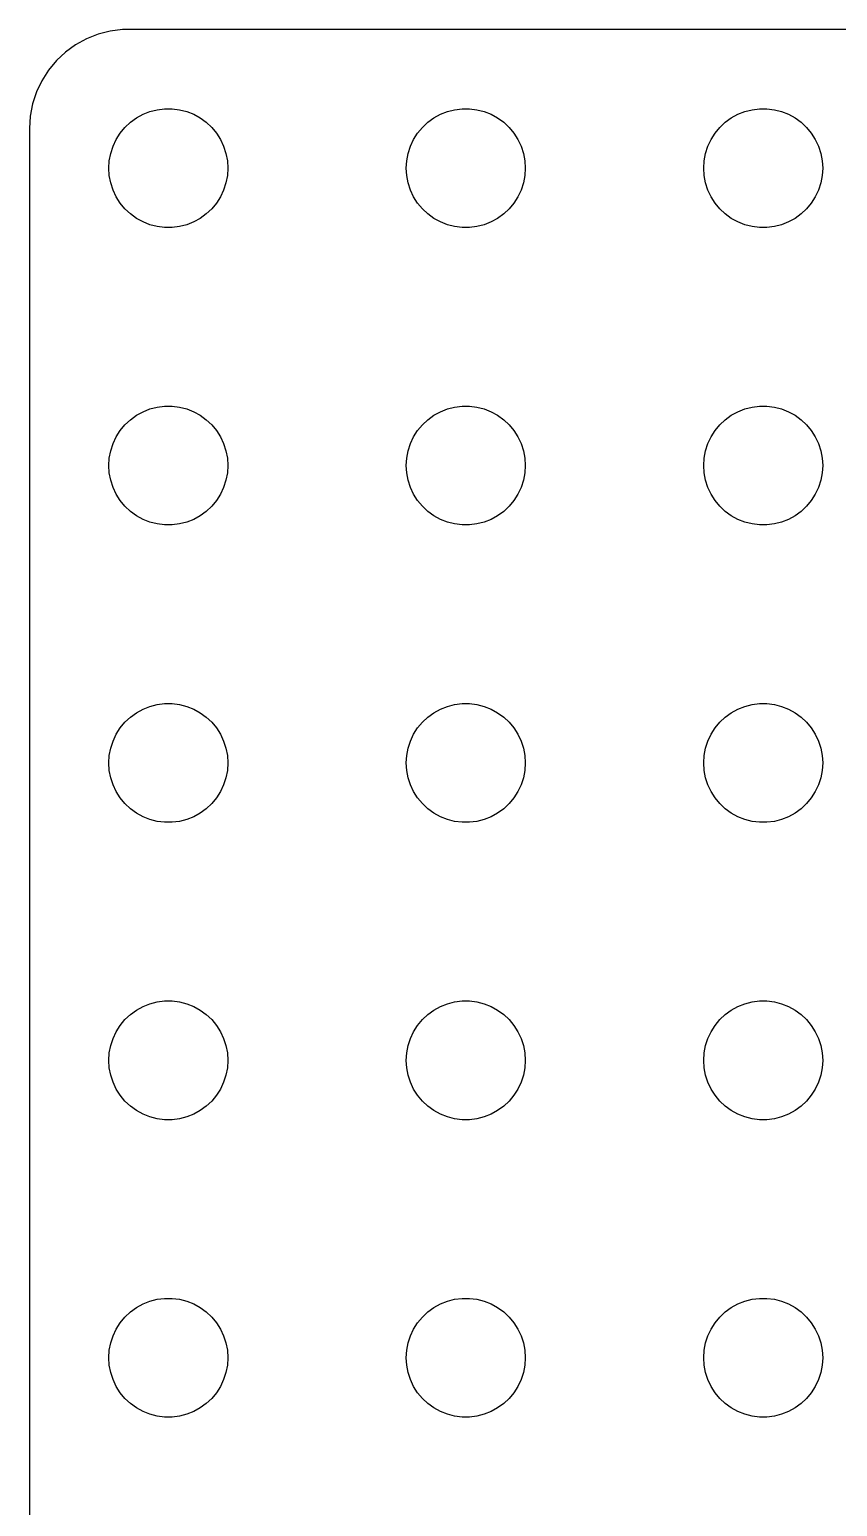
# Model space of a CAD drawing. Header units: metres. Extents: x -74 to 74, y -74 to 74.
# Drawn here: x -74.5 to -33.8, y 0 to 74.5 of the extents above; entities that cross this region are included whole.
import ezdxf

# ---------------------------------------------------------------- set-up
doc = ezdxf.new("R2010")
doc.units = ezdxf.units.M

msp = doc.modelspace()

# ---------------------------------------------------------------- linework, layer by layer
for p, q in [((-71.6289, 74.0241), (-72.1791, 73.7216)), ((-71.0451, 74.2553), (-71.6289, 74.0241)), ((-70.4369, 74.4114), (-71.0451, 74.2553)), ((-69.8139, 74.4901), (-70.4369, 74.4114)), ((69.8139, 74.4901), (-69.8139, 74.4901)), ((-72.6871, 73.3526), (-73.1448, 72.9227)), ((-72.1791, 73.7216), (-72.6871, 73.3526)), ((-73.5451, 72.4389), (-73.8815, 71.9088)), ((-73.1448, 72.9227), (-73.5451, 72.4389)), ((-73.8815, 71.9088), (-74.1489, 71.3406)), ((-74.1489, 71.3406), (-74.3429, 70.7434)), ((-74.4606, 70.1267), (-74.5, 69.5)), ((-74.3429, 70.7434), (-74.4606, 70.1267)), ((-69.4123, 69.8115), (-69.1075, 70.033)), ((-69.1075, 70.033), (-68.7773, 70.2145)), ((-68.7773, 70.2145), (-68.427, 70.3532)), ((-68.427, 70.3532), (-68.0621, 70.4469)), ((-68.0621, 70.4469), (-67.6884, 70.4941)), ((-67.6884, 70.4941), (-67.3116, 70.4941)), ((-67.3116, 70.4941), (-66.9379, 70.4469)), ((-66.9379, 70.4469), (-66.573, 70.3532)), ((-66.573, 70.3532), (-66.2227, 70.2145)), ((-66.2227, 70.2145), (-65.8925, 70.033)), ((-65.8925, 70.033), (-65.5877, 69.8115)), ((-54.4123, 69.8115), (-54.1075, 70.033)), ((-54.1075, 70.033), (-53.7773, 70.2145)), ((-53.7773, 70.2145), (-53.427, 70.3532)), ((-53.427, 70.3532), (-53.0621, 70.4469)), ((-53.0621, 70.4469), (-52.6884, 70.4941)), ((-52.6884, 70.4941), (-52.3116, 70.4941)), ((-52.3116, 70.4941), (-51.9379, 70.4469)), ((-51.9379, 70.4469), (-51.5729, 70.3532)), ((-51.5729, 70.3532), (-51.2227, 70.2145)), ((-51.2227, 70.2145), (-50.8925, 70.033)), ((-50.8925, 70.033), (-50.5877, 69.8115)), ((-39.4123, 69.8115), (-39.1075, 70.033)), ((-39.1075, 70.033), (-38.7773, 70.2145)), ((-38.7773, 70.2145), (-38.427, 70.3532)), ((-38.427, 70.3532), (-38.0621, 70.4469)), ((-38.0621, 70.4469), (-37.6884, 70.4941)), ((-37.6884, 70.4941), (-37.3116, 70.4941)), ((-37.3116, 70.4941), (-36.9379, 70.4469)), ((-36.9379, 70.4469), (-36.5729, 70.3532)), ((-36.5729, 70.3532), (-36.2227, 70.2145)), ((-36.2227, 70.2145), (-35.8925, 70.033)), ((-35.8925, 70.033), (-35.5877, 69.8115)), ((-74.5, 69.5), (-74.5, -69.5)), ((-69.927, 69.2634), (-69.6869, 69.5536)), ((-69.6869, 69.5536), (-69.4123, 69.8115)), ((-65.5877, 69.8115), (-65.3131, 69.5536)), ((-65.3131, 69.5536), (-65.073, 69.2634)), ((-54.927, 69.2634), (-54.6869, 69.5536)), ((-54.6869, 69.5536), (-54.4123, 69.8115)), ((-50.5877, 69.8115), (-50.3131, 69.5536)), ((-50.3131, 69.5536), (-50.0729, 69.2634)), ((-39.927, 69.2634), (-39.6869, 69.5536)), ((-39.6869, 69.5536), (-39.4123, 69.8115)), ((-35.5877, 69.8115), (-35.3131, 69.5536)), ((-35.3131, 69.5536), (-35.0729, 69.2634)), ((-70.4057, 68.2461), (-70.2893, 68.6044)), ((-70.2893, 68.6044), (-70.1289, 68.9453)), ((-70.1289, 68.9453), (-69.927, 69.2634)), ((-65.073, 69.2634), (-64.8711, 68.9453)), ((-64.8711, 68.9453), (-64.7107, 68.6044)), ((-64.7107, 68.6044), (-64.5943, 68.2461)), ((-55.4057, 68.2461), (-55.2893, 68.6044)), ((-55.2893, 68.6044), (-55.1289, 68.9453)), ((-55.1289, 68.9453), (-54.927, 69.2634)), ((-50.0729, 69.2634), (-49.8711, 68.9453)), ((-49.8711, 68.9453), (-49.7107, 68.6044)), ((-49.7107, 68.6044), (-49.5942, 68.2461)), ((-40.4057, 68.2461), (-40.2893, 68.6044)), ((-40.2893, 68.6044), (-40.1289, 68.9453)), ((-40.1289, 68.9453), (-39.927, 69.2634)), ((-35.0729, 69.2634), (-34.8711, 68.9453)), ((-34.8711, 68.9453), (-34.7107, 68.6044)), ((-34.7107, 68.6044), (-34.5942, 68.2461)), ((-70.5, 67.5), (-70.4763, 67.876)), ((-70.4763, 67.876), (-70.4057, 68.2461)), ((-64.5943, 68.2461), (-64.5237, 67.876)), ((-64.5237, 67.876), (-64.5, 67.5)), ((-55.5, 67.5), (-55.4763, 67.876)), ((-55.4763, 67.876), (-55.4057, 68.2461)), ((-49.5942, 68.2461), (-49.5237, 67.876)), ((-49.5237, 67.876), (-49.5, 67.5)), ((-40.5, 67.5), (-40.4763, 67.876)), ((-40.4763, 67.876), (-40.4057, 68.2461)), ((-34.5942, 68.2461), (-34.5237, 67.876)), ((-34.5237, 67.876), (-34.5, 67.5)), ((-70.4763, 67.124), (-70.5, 67.5)), ((-70.4057, 66.7539), (-70.4763, 67.124)), ((-64.5237, 67.124), (-64.5943, 66.7539)), ((-64.5, 67.5), (-64.5237, 67.124)), ((-55.4763, 67.124), (-55.5, 67.5)), ((-55.4057, 66.7539), (-55.4763, 67.124)), ((-49.5237, 67.124), (-49.5942, 66.7539)), ((-49.5, 67.5), (-49.5237, 67.124)), ((-40.4763, 67.124), (-40.5, 67.5)), ((-40.4057, 66.7539), (-40.4763, 67.124)), ((-34.5237, 67.124), (-34.5942, 66.7539)), ((-34.5, 67.5), (-34.5237, 67.124)), ((-70.2893, 66.3956), (-70.4057, 66.7539)), ((-70.1289, 66.0547), (-70.2893, 66.3956)), ((-64.7107, 66.3956), (-64.8711, 66.0547)), ((-64.5943, 66.7539), (-64.7107, 66.3956)), ((-55.2893, 66.3956), (-55.4057, 66.7539)), ((-55.1289, 66.0547), (-55.2893, 66.3956)), ((-49.7107, 66.3956), (-49.8711, 66.0547)), ((-49.5942, 66.7539), (-49.7107, 66.3956)), ((-40.2893, 66.3956), (-40.4057, 66.7539)), ((-40.1289, 66.0547), (-40.2893, 66.3956)), ((-34.7107, 66.3956), (-34.8711, 66.0547)), ((-34.5942, 66.7539), (-34.7107, 66.3956)), ((-69.927, 65.7366), (-70.1289, 66.0547)), ((-69.6869, 65.4464), (-69.927, 65.7366)), ((-65.073, 65.7366), (-65.3131, 65.4464)), ((-64.8711, 66.0547), (-65.073, 65.7366)), ((-54.927, 65.7366), (-55.1289, 66.0547)), ((-54.6869, 65.4464), (-54.927, 65.7366)), ((-50.0729, 65.7366), (-50.3131, 65.4464)), ((-49.8711, 66.0547), (-50.0729, 65.7366)), ((-39.927, 65.7366), (-40.1289, 66.0547)), ((-39.6869, 65.4464), (-39.927, 65.7366)), ((-35.0729, 65.7366), (-35.3131, 65.4464)), ((-34.8711, 66.0547), (-35.0729, 65.7366)), ((-69.4123, 65.1885), (-69.6869, 65.4464)), ((-69.1075, 64.967), (-69.4123, 65.1885)), ((-68.7773, 64.7855), (-69.1075, 64.967)), ((-65.8925, 64.967), (-66.2227, 64.7855)), ((-65.5877, 65.1885), (-65.8925, 64.967)), ((-65.3131, 65.4464), (-65.5877, 65.1885)), ((-54.4123, 65.1885), (-54.6869, 65.4464)), ((-54.1075, 64.967), (-54.4123, 65.1885)), ((-53.7773, 64.7855), (-54.1075, 64.967)), ((-50.8925, 64.967), (-51.2227, 64.7855)), ((-50.5877, 65.1885), (-50.8925, 64.967)), ((-50.3131, 65.4464), (-50.5877, 65.1885)), ((-39.4123, 65.1885), (-39.6869, 65.4464)), ((-39.1075, 64.967), (-39.4123, 65.1885)), ((-38.7773, 64.7855), (-39.1075, 64.967)), ((-35.8925, 64.967), (-36.2227, 64.7855)), ((-35.5877, 65.1885), (-35.8925, 64.967)), ((-35.3131, 65.4464), (-35.5877, 65.1885)), ((-68.427, 64.6468), (-68.7773, 64.7855)), ((-68.0621, 64.5531), (-68.427, 64.6468)), ((-67.6884, 64.5059), (-68.0621, 64.5531)), ((-67.3116, 64.5059), (-67.6884, 64.5059)), ((-66.9379, 64.5531), (-67.3116, 64.5059)), ((-66.573, 64.6468), (-66.9379, 64.5531)), ((-66.2227, 64.7855), (-66.573, 64.6468)), ((-53.427, 64.6468), (-53.7773, 64.7855)), ((-53.0621, 64.5531), (-53.427, 64.6468)), ((-52.6884, 64.5059), (-53.0621, 64.5531)), ((-52.3116, 64.5059), (-52.6884, 64.5059)), ((-51.9379, 64.5531), (-52.3116, 64.5059)), ((-51.5729, 64.6468), (-51.9379, 64.5531)), ((-51.2227, 64.7855), (-51.5729, 64.6468)), ((-38.427, 64.6468), (-38.7773, 64.7855)), ((-38.0621, 64.5531), (-38.427, 64.6468)), ((-37.6884, 64.5059), (-38.0621, 64.5531)), ((-37.3116, 64.5059), (-37.6884, 64.5059)), ((-36.9379, 64.5531), (-37.3116, 64.5059)), ((-36.5729, 64.6468), (-36.9379, 64.5531)), ((-36.2227, 64.7855), (-36.5729, 64.6468)), ((-69.1075, 55.033), (-68.7773, 55.2145)), ((-68.7773, 55.2145), (-68.427, 55.3532)), ((-68.427, 55.3532), (-68.0621, 55.4469)), ((-68.0621, 55.4469), (-67.6884, 55.4941)), ((-67.6884, 55.4941), (-67.3116, 55.4941)), ((-67.3116, 55.4941), (-66.9379, 55.4469)), ((-66.9379, 55.4469), (-66.573, 55.3532)), ((-66.573, 55.3532), (-66.2227, 55.2145)), ((-66.2227, 55.2145), (-65.8925, 55.033)), ((-54.1075, 55.033), (-53.7773, 55.2145)), ((-53.7773, 55.2145), (-53.427, 55.3532)), ((-53.427, 55.3532), (-53.0621, 55.4469)), ((-53.0621, 55.4469), (-52.6884, 55.4941)), ((-52.6884, 55.4941), (-52.3116, 55.4941)), ((-52.3116, 55.4941), (-51.9379, 55.4469)), ((-51.9379, 55.4469), (-51.5729, 55.3532)), ((-51.5729, 55.3532), (-51.2227, 55.2145)), ((-51.2227, 55.2145), (-50.8925, 55.033)), ((-39.1075, 55.033), (-38.7773, 55.2145)), ((-38.7773, 55.2145), (-38.427, 55.3532)), ((-38.427, 55.3532), (-38.0621, 55.4469)), ((-38.0621, 55.4469), (-37.6884, 55.4941)), ((-37.6884, 55.4941), (-37.3116, 55.4941)), ((-37.3116, 55.4941), (-36.9379, 55.4469)), ((-36.9379, 55.4469), (-36.5729, 55.3532)), ((-36.5729, 55.3532), (-36.2227, 55.2145)), ((-36.2227, 55.2145), (-35.8925, 55.033)), ((-69.927, 54.2634), (-69.6869, 54.5536)), ((-69.6869, 54.5536), (-69.4123, 54.8115)), ((-69.4123, 54.8115), (-69.1075, 55.033)), ((-65.8925, 55.033), (-65.5877, 54.8115)), ((-65.5877, 54.8115), (-65.3131, 54.5536)), ((-65.3131, 54.5536), (-65.073, 54.2634)), ((-54.927, 54.2634), (-54.6869, 54.5536)), ((-54.6869, 54.5536), (-54.4123, 54.8115)), ((-54.4123, 54.8115), (-54.1075, 55.033)), ((-50.8925, 55.033), (-50.5877, 54.8115)), ((-50.5877, 54.8115), (-50.3131, 54.5536)), ((-50.3131, 54.5536), (-50.0729, 54.2634)), ((-39.927, 54.2634), (-39.6869, 54.5536)), ((-39.6869, 54.5536), (-39.4123, 54.8115)), ((-39.4123, 54.8115), (-39.1075, 55.033)), ((-35.8925, 55.033), (-35.5877, 54.8115)), ((-35.5877, 54.8115), (-35.3131, 54.5536)), ((-35.3131, 54.5536), (-35.0729, 54.2634)), ((-70.2893, 53.6044), (-70.1289, 53.9453)), ((-70.1289, 53.9453), (-69.927, 54.2634)), ((-65.073, 54.2634), (-64.8711, 53.9453)), ((-64.8711, 53.9453), (-64.7107, 53.6044)), ((-55.2893, 53.6044), (-55.1289, 53.9453)), ((-55.1289, 53.9453), (-54.927, 54.2634)), ((-50.0729, 54.2634), (-49.8711, 53.9453)), ((-49.8711, 53.9453), (-49.7107, 53.6044)), ((-40.2893, 53.6044), (-40.1289, 53.9453)), ((-40.1289, 53.9453), (-39.927, 54.2634)), ((-35.0729, 54.2634), (-34.8711, 53.9453)), ((-34.8711, 53.9453), (-34.7107, 53.6044)), ((-70.4763, 52.876), (-70.4057, 53.2461)), ((-70.4057, 53.2461), (-70.2893, 53.6044)), ((-64.7107, 53.6044), (-64.5943, 53.2461)), ((-64.5943, 53.2461), (-64.5237, 52.876)), ((-55.4763, 52.876), (-55.4057, 53.2461)), ((-55.4057, 53.2461), (-55.2893, 53.6044)), ((-49.7107, 53.6044), (-49.5942, 53.2461)), ((-49.5942, 53.2461), (-49.5237, 52.876)), ((-40.4763, 52.876), (-40.4057, 53.2461)), ((-40.4057, 53.2461), (-40.2893, 53.6044)), ((-34.7107, 53.6044), (-34.5942, 53.2461)), ((-34.5942, 53.2461), (-34.5237, 52.876)), ((-70.5, 52.5), (-70.4763, 52.876)), ((-70.4763, 52.124), (-70.5, 52.5)), ((-64.5237, 52.876), (-64.5, 52.5)), ((-64.5, 52.5), (-64.5237, 52.124)), ((-55.5, 52.5), (-55.4763, 52.876)), ((-55.4763, 52.124), (-55.5, 52.5)), ((-49.5237, 52.876), (-49.5, 52.5)), ((-49.5, 52.5), (-49.5237, 52.124)), ((-40.5, 52.5), (-40.4763, 52.876)), ((-40.4763, 52.124), (-40.5, 52.5)), ((-34.5237, 52.876), (-34.5, 52.5)), ((-34.5, 52.5), (-34.5237, 52.124)), ((-70.4057, 51.7539), (-70.4763, 52.124)), ((-70.2893, 51.3956), (-70.4057, 51.7539)), ((-64.5943, 51.7539), (-64.7107, 51.3956)), ((-64.5237, 52.124), (-64.5943, 51.7539)), ((-55.4057, 51.7539), (-55.4763, 52.124)), ((-55.2893, 51.3956), (-55.4057, 51.7539)), ((-49.5942, 51.7539), (-49.7107, 51.3956)), ((-49.5237, 52.124), (-49.5942, 51.7539)), ((-40.4057, 51.7539), (-40.4763, 52.124)), ((-40.2893, 51.3956), (-40.4057, 51.7539)), ((-34.5942, 51.7539), (-34.7107, 51.3956)), ((-34.5237, 52.124), (-34.5942, 51.7539)), ((-70.1289, 51.0547), (-70.2893, 51.3956)), ((-69.927, 50.7366), (-70.1289, 51.0547)), ((-69.6869, 50.4464), (-69.927, 50.7366)), ((-65.073, 50.7366), (-65.3131, 50.4464)), ((-64.8711, 51.0547), (-65.073, 50.7366)), ((-64.7107, 51.3956), (-64.8711, 51.0547)), ((-55.1289, 51.0547), (-55.2893, 51.3956)), ((-54.927, 50.7366), (-55.1289, 51.0547)), ((-54.6869, 50.4464), (-54.927, 50.7366)), ((-50.0729, 50.7366), (-50.3131, 50.4464)), ((-49.8711, 51.0547), (-50.0729, 50.7366)), ((-49.7107, 51.3956), (-49.8711, 51.0547)), ((-40.1289, 51.0547), (-40.2893, 51.3956)), ((-39.927, 50.7366), (-40.1289, 51.0547)), ((-39.6869, 50.4464), (-39.927, 50.7366)), ((-35.0729, 50.7366), (-35.3131, 50.4464)), ((-34.8711, 51.0547), (-35.0729, 50.7366)), ((-34.7107, 51.3956), (-34.8711, 51.0547)), ((-69.4123, 50.1885), (-69.6869, 50.4464)), ((-69.1075, 49.967), (-69.4123, 50.1885)), ((-68.7773, 49.7855), (-69.1075, 49.967)), ((-65.8925, 49.967), (-66.2227, 49.7855)), ((-65.5877, 50.1885), (-65.8925, 49.967)), ((-65.3131, 50.4464), (-65.5877, 50.1885)), ((-54.4123, 50.1885), (-54.6869, 50.4464)), ((-54.1075, 49.967), (-54.4123, 50.1885)), ((-53.7773, 49.7855), (-54.1075, 49.967)), ((-50.8925, 49.967), (-51.2227, 49.7855)), ((-50.5877, 50.1885), (-50.8925, 49.967)), ((-50.3131, 50.4464), (-50.5877, 50.1885)), ((-39.4123, 50.1885), (-39.6869, 50.4464)), ((-39.1075, 49.967), (-39.4123, 50.1885)), ((-38.7773, 49.7855), (-39.1075, 49.967)), ((-35.8925, 49.967), (-36.2227, 49.7855)), ((-35.5877, 50.1885), (-35.8925, 49.967)), ((-35.3131, 50.4464), (-35.5877, 50.1885)), ((-68.427, 49.6468), (-68.7773, 49.7855)), ((-68.0621, 49.5531), (-68.427, 49.6468)), ((-67.6884, 49.5059), (-68.0621, 49.5531)), ((-67.3116, 49.5059), (-67.6884, 49.5059)), ((-66.9379, 49.5531), (-67.3116, 49.5059)), ((-66.573, 49.6468), (-66.9379, 49.5531)), ((-66.2227, 49.7855), (-66.573, 49.6468)), ((-53.427, 49.6468), (-53.7773, 49.7855)), ((-53.0621, 49.5531), (-53.427, 49.6468)), ((-52.6884, 49.5059), (-53.0621, 49.5531)), ((-52.3116, 49.5059), (-52.6884, 49.5059)), ((-51.9379, 49.5531), (-52.3116, 49.5059)), ((-51.5729, 49.6468), (-51.9379, 49.5531)), ((-51.2227, 49.7855), (-51.5729, 49.6468)), ((-38.427, 49.6468), (-38.7773, 49.7855)), ((-38.0621, 49.5531), (-38.427, 49.6468)), ((-37.6884, 49.5059), (-38.0621, 49.5531)), ((-37.3116, 49.5059), (-37.6884, 49.5059)), ((-36.9379, 49.5531), (-37.3116, 49.5059)), ((-36.5729, 49.6468), (-36.9379, 49.5531)), ((-36.2227, 49.7855), (-36.5729, 49.6468)), ((-68.7773, 40.2145), (-68.427, 40.3532)), ((-68.427, 40.3532), (-68.0621, 40.4469)), ((-68.0621, 40.4469), (-67.6884, 40.4941)), ((-67.6884, 40.4941), (-67.3116, 40.4941)), ((-67.3116, 40.4941), (-66.9379, 40.4469)), ((-66.9379, 40.4469), (-66.573, 40.3532)), ((-66.573, 40.3532), (-66.2227, 40.2145)), ((-53.7773, 40.2145), (-53.427, 40.3532)), ((-53.427, 40.3532), (-53.0621, 40.4469)), ((-53.0621, 40.4469), (-52.6884, 40.4941)), ((-52.6884, 40.4941), (-52.3116, 40.4941)), ((-52.3116, 40.4941), (-51.9379, 40.4469)), ((-51.9379, 40.4469), (-51.5729, 40.3532)), ((-51.5729, 40.3532), (-51.2227, 40.2145)), ((-38.7773, 40.2145), (-38.427, 40.3532)), ((-38.427, 40.3532), (-38.0621, 40.4469)), ((-38.0621, 40.4469), (-37.6884, 40.4941)), ((-37.6884, 40.4941), (-37.3116, 40.4941)), ((-37.3116, 40.4941), (-36.9379, 40.4469)), ((-36.9379, 40.4469), (-36.5729, 40.3532)), ((-36.5729, 40.3532), (-36.2227, 40.2145)), ((-69.927, 39.2634), (-69.6869, 39.5536)), ((-69.6869, 39.5536), (-69.4123, 39.8115)), ((-69.4123, 39.8115), (-69.1075, 40.033)), ((-69.1075, 40.033), (-68.7773, 40.2145)), ((-66.2227, 40.2145), (-65.8925, 40.033)), ((-65.8925, 40.033), (-65.5877, 39.8115)), ((-65.5877, 39.8115), (-65.3131, 39.5536)), ((-65.3131, 39.5536), (-65.073, 39.2634)), ((-54.927, 39.2634), (-54.6869, 39.5536)), ((-54.6869, 39.5536), (-54.4123, 39.8115)), ((-54.4123, 39.8115), (-54.1075, 40.033)), ((-54.1075, 40.033), (-53.7773, 40.2145)), ((-51.2227, 40.2145), (-50.8925, 40.033)), ((-50.8925, 40.033), (-50.5877, 39.8115)), ((-50.5877, 39.8115), (-50.3131, 39.5536)), ((-50.3131, 39.5536), (-50.0729, 39.2634)), ((-39.927, 39.2634), (-39.6869, 39.5536)), ((-39.6869, 39.5536), (-39.4123, 39.8115)), ((-39.4123, 39.8115), (-39.1075, 40.033)), ((-39.1075, 40.033), (-38.7773, 40.2145)), ((-36.2227, 40.2145), (-35.8925, 40.033)), ((-35.8925, 40.033), (-35.5877, 39.8115)), ((-35.5877, 39.8115), (-35.3131, 39.5536)), ((-35.3131, 39.5536), (-35.0729, 39.2634)), ((-70.2893, 38.6044), (-70.1289, 38.9453)), ((-70.1289, 38.9453), (-69.927, 39.2634)), ((-65.073, 39.2634), (-64.8711, 38.9453)), ((-64.8711, 38.9453), (-64.7107, 38.6044)), ((-55.2893, 38.6044), (-55.1289, 38.9453)), ((-55.1289, 38.9453), (-54.927, 39.2634)), ((-50.0729, 39.2634), (-49.8711, 38.9453)), ((-49.8711, 38.9453), (-49.7107, 38.6044)), ((-40.2893, 38.6044), (-40.1289, 38.9453)), ((-40.1289, 38.9453), (-39.927, 39.2634)), ((-35.0729, 39.2634), (-34.8711, 38.9453)), ((-34.8711, 38.9453), (-34.7107, 38.6044)), ((-70.4763, 37.876), (-70.4057, 38.2461)), ((-70.4057, 38.2461), (-70.2893, 38.6044)), ((-64.7107, 38.6044), (-64.5943, 38.2461)), ((-64.5943, 38.2461), (-64.5237, 37.876)), ((-55.4763, 37.876), (-55.4057, 38.2461)), ((-55.4057, 38.2461), (-55.2893, 38.6044)), ((-49.7107, 38.6044), (-49.5942, 38.2461)), ((-49.5942, 38.2461), (-49.5237, 37.876)), ((-40.4763, 37.876), (-40.4057, 38.2461)), ((-40.4057, 38.2461), (-40.2893, 38.6044)), ((-34.7107, 38.6044), (-34.5942, 38.2461)), ((-34.5942, 38.2461), (-34.5237, 37.876)), ((-70.5, 37.5), (-70.4763, 37.876)), ((-70.4763, 37.124), (-70.5, 37.5)), ((-64.5237, 37.876), (-64.5, 37.5)), ((-64.5, 37.5), (-64.5237, 37.124)), ((-55.5, 37.5), (-55.4763, 37.876)), ((-55.4763, 37.124), (-55.5, 37.5)), ((-49.5237, 37.876), (-49.5, 37.5)), ((-49.5, 37.5), (-49.5237, 37.124)), ((-40.5, 37.5), (-40.4763, 37.876)), ((-40.4763, 37.124), (-40.5, 37.5)), ((-34.5237, 37.876), (-34.5, 37.5)), ((-34.5, 37.5), (-34.5237, 37.124)), ((-70.4057, 36.7539), (-70.4763, 37.124)), ((-70.2893, 36.3956), (-70.4057, 36.7539)), ((-64.5943, 36.7539), (-64.7107, 36.3956)), ((-64.5237, 37.124), (-64.5943, 36.7539)), ((-55.4057, 36.7539), (-55.4763, 37.124)), ((-55.2893, 36.3956), (-55.4057, 36.7539)), ((-49.5942, 36.7539), (-49.7107, 36.3956)), ((-49.5237, 37.124), (-49.5942, 36.7539)), ((-40.4057, 36.7539), (-40.4763, 37.124)), ((-40.2893, 36.3956), (-40.4057, 36.7539)), ((-34.5942, 36.7539), (-34.7107, 36.3956)), ((-34.5237, 37.124), (-34.5942, 36.7539)), ((-70.1289, 36.0547), (-70.2893, 36.3956)), ((-69.927, 35.7366), (-70.1289, 36.0547)), ((-64.8711, 36.0547), (-65.073, 35.7366)), ((-64.7107, 36.3956), (-64.8711, 36.0547)), ((-55.1289, 36.0547), (-55.2893, 36.3956)), ((-54.927, 35.7366), (-55.1289, 36.0547)), ((-49.8711, 36.0547), (-50.0729, 35.7366)), ((-49.7107, 36.3956), (-49.8711, 36.0547)), ((-40.1289, 36.0547), (-40.2893, 36.3956)), ((-39.927, 35.7366), (-40.1289, 36.0547)), ((-34.8711, 36.0547), (-35.0729, 35.7366)), ((-34.7107, 36.3956), (-34.8711, 36.0547)), ((-69.6869, 35.4464), (-69.927, 35.7366)), ((-69.4123, 35.1885), (-69.6869, 35.4464)), ((-69.1075, 34.967), (-69.4123, 35.1885)), ((-65.5877, 35.1885), (-65.8925, 34.967)), ((-65.3131, 35.4464), (-65.5877, 35.1885)), ((-65.073, 35.7366), (-65.3131, 35.4464)), ((-54.6869, 35.4464), (-54.927, 35.7366)), ((-54.4123, 35.1885), (-54.6869, 35.4464)), ((-54.1075, 34.967), (-54.4123, 35.1885)), ((-50.5877, 35.1885), (-50.8925, 34.967)), ((-50.3131, 35.4464), (-50.5877, 35.1885)), ((-50.0729, 35.7366), (-50.3131, 35.4464)), ((-39.6869, 35.4464), (-39.927, 35.7366)), ((-39.4123, 35.1885), (-39.6869, 35.4464)), ((-39.1075, 34.967), (-39.4123, 35.1885)), ((-35.5877, 35.1885), (-35.8925, 34.967)), ((-35.3131, 35.4464), (-35.5877, 35.1885)), ((-35.0729, 35.7366), (-35.3131, 35.4464)), ((-68.7773, 34.7855), (-69.1075, 34.967)), ((-68.427, 34.6468), (-68.7773, 34.7855)), ((-68.0621, 34.5531), (-68.427, 34.6468)), ((-67.6884, 34.5059), (-68.0621, 34.5531)), ((-67.3116, 34.5059), (-67.6884, 34.5059)), ((-66.9379, 34.5531), (-67.3116, 34.5059)), ((-66.573, 34.6468), (-66.9379, 34.5531)), ((-66.2227, 34.7855), (-66.573, 34.6468)), ((-65.8925, 34.967), (-66.2227, 34.7855)), ((-53.7773, 34.7855), (-54.1075, 34.967)), ((-53.427, 34.6468), (-53.7773, 34.7855)), ((-53.0621, 34.5531), (-53.427, 34.6468)), ((-52.6884, 34.5059), (-53.0621, 34.5531)), ((-52.3116, 34.5059), (-52.6884, 34.5059)), ((-51.9379, 34.5531), (-52.3116, 34.5059)), ((-51.5729, 34.6468), (-51.9379, 34.5531)), ((-51.2227, 34.7855), (-51.5729, 34.6468)), ((-50.8925, 34.967), (-51.2227, 34.7855)), ((-38.7773, 34.7855), (-39.1075, 34.967)), ((-38.427, 34.6468), (-38.7773, 34.7855)), ((-38.0621, 34.5531), (-38.427, 34.6468)), ((-37.6884, 34.5059), (-38.0621, 34.5531)), ((-37.3116, 34.5059), (-37.6884, 34.5059)), ((-36.9379, 34.5531), (-37.3116, 34.5059)), ((-36.5729, 34.6468), (-36.9379, 34.5531)), ((-36.2227, 34.7855), (-36.5729, 34.6468)), ((-35.8925, 34.967), (-36.2227, 34.7855)), ((-68.7773, 25.2145), (-68.427, 25.3532)), ((-68.427, 25.3532), (-68.0621, 25.4469)), ((-68.0621, 25.4469), (-67.6884, 25.4941)), ((-67.6884, 25.4941), (-67.3116, 25.4941)), ((-67.3116, 25.4941), (-66.9379, 25.4469)), ((-66.9379, 25.4469), (-66.573, 25.3532)), ((-66.573, 25.3532), (-66.2227, 25.2145)), ((-53.7773, 25.2145), (-53.427, 25.3532)), ((-53.427, 25.3532), (-53.0621, 25.4469)), ((-53.0621, 25.4469), (-52.6884, 25.4941)), ((-52.6884, 25.4941), (-52.3116, 25.4941)), ((-52.3116, 25.4941), (-51.9379, 25.4469)), ((-51.9379, 25.4469), (-51.5729, 25.3532)), ((-51.5729, 25.3532), (-51.2227, 25.2145)), ((-38.7773, 25.2145), (-38.427, 25.3532)), ((-38.427, 25.3532), (-38.0621, 25.4469)), ((-38.0621, 25.4469), (-37.6884, 25.4941)), ((-37.6884, 25.4941), (-37.3116, 25.4941)), ((-37.3116, 25.4941), (-36.9379, 25.4469)), ((-36.9379, 25.4469), (-36.5729, 25.3532)), ((-36.5729, 25.3532), (-36.2227, 25.2145)), ((-69.6869, 24.5536), (-69.4123, 24.8115)), ((-69.4123, 24.8115), (-69.1075, 25.033)), ((-69.1075, 25.033), (-68.7773, 25.2145)), ((-66.2227, 25.2145), (-65.8925, 25.033)), ((-65.8925, 25.033), (-65.5877, 24.8115)), ((-65.5877, 24.8115), (-65.3131, 24.5536)), ((-54.6869, 24.5536), (-54.4123, 24.8115)), ((-54.4123, 24.8115), (-54.1075, 25.033)), ((-54.1075, 25.033), (-53.7773, 25.2145)), ((-51.2227, 25.2145), (-50.8925, 25.033)), ((-50.8925, 25.033), (-50.5877, 24.8115)), ((-50.5877, 24.8115), (-50.3131, 24.5536)), ((-39.6869, 24.5536), (-39.4123, 24.8115)), ((-39.4123, 24.8115), (-39.1075, 25.033)), ((-39.1075, 25.033), (-38.7773, 25.2145)), ((-36.2227, 25.2145), (-35.8925, 25.033)), ((-35.8925, 25.033), (-35.5877, 24.8115)), ((-35.5877, 24.8115), (-35.3131, 24.5536)), ((-70.2893, 23.6044), (-70.1289, 23.9453)), ((-70.1289, 23.9453), (-69.927, 24.2634)), ((-69.927, 24.2634), (-69.6869, 24.5536)), ((-65.3131, 24.5536), (-65.073, 24.2634)), ((-65.073, 24.2634), (-64.8711, 23.9453)), ((-64.8711, 23.9453), (-64.7107, 23.6044)), ((-55.2893, 23.6044), (-55.1289, 23.9453)), ((-55.1289, 23.9453), (-54.927, 24.2634)), ((-54.927, 24.2634), (-54.6869, 24.5536)), ((-50.3131, 24.5536), (-50.0729, 24.2634)), ((-50.0729, 24.2634), (-49.8711, 23.9453)), ((-49.8711, 23.9453), (-49.7107, 23.6044)), ((-40.2893, 23.6044), (-40.1289, 23.9453)), ((-40.1289, 23.9453), (-39.927, 24.2634)), ((-39.927, 24.2634), (-39.6869, 24.5536)), ((-35.3131, 24.5536), (-35.0729, 24.2634)), ((-35.0729, 24.2634), (-34.8711, 23.9453)), ((-34.8711, 23.9453), (-34.7107, 23.6044)), ((-70.4763, 22.876), (-70.4057, 23.2461)), ((-70.4057, 23.2461), (-70.2893, 23.6044)), ((-64.7107, 23.6044), (-64.5943, 23.2461)), ((-64.5943, 23.2461), (-64.5237, 22.876)), ((-55.4763, 22.876), (-55.4057, 23.2461)), ((-55.4057, 23.2461), (-55.2893, 23.6044)), ((-49.7107, 23.6044), (-49.5942, 23.2461)), ((-49.5942, 23.2461), (-49.5237, 22.876)), ((-40.4763, 22.876), (-40.4057, 23.2461)), ((-40.4057, 23.2461), (-40.2893, 23.6044)), ((-34.7107, 23.6044), (-34.5942, 23.2461)), ((-34.5942, 23.2461), (-34.5237, 22.876)), ((-70.5, 22.5), (-70.4763, 22.876)), ((-70.4763, 22.124), (-70.5, 22.5)), ((-64.5237, 22.876), (-64.5, 22.5)), ((-64.5, 22.5), (-64.5237, 22.124)), ((-55.5, 22.5), (-55.4763, 22.876)), ((-55.4763, 22.124), (-55.5, 22.5)), ((-49.5237, 22.876), (-49.5, 22.5)), ((-49.5, 22.5), (-49.5237, 22.124)), ((-40.5, 22.5), (-40.4763, 22.876)), ((-40.4763, 22.124), (-40.5, 22.5)), ((-34.5237, 22.876), (-34.5, 22.5)), ((-34.5, 22.5), (-34.5237, 22.124)), ((-70.4057, 21.7539), (-70.4763, 22.124)), ((-70.2893, 21.3956), (-70.4057, 21.7539)), ((-64.5943, 21.7539), (-64.7107, 21.3956)), ((-64.5237, 22.124), (-64.5943, 21.7539)), ((-55.4057, 21.7539), (-55.4763, 22.124)), ((-55.2893, 21.3956), (-55.4057, 21.7539)), ((-49.5942, 21.7539), (-49.7107, 21.3956)), ((-49.5237, 22.124), (-49.5942, 21.7539)), ((-40.4057, 21.7539), (-40.4763, 22.124)), ((-40.2893, 21.3956), (-40.4057, 21.7539)), ((-34.5942, 21.7539), (-34.7107, 21.3956)), ((-34.5237, 22.124), (-34.5942, 21.7539)), ((-70.1289, 21.0547), (-70.2893, 21.3956)), ((-69.927, 20.7366), (-70.1289, 21.0547)), ((-64.8711, 21.0547), (-65.073, 20.7366)), ((-64.7107, 21.3956), (-64.8711, 21.0547)), ((-55.1289, 21.0547), (-55.2893, 21.3956)), ((-54.927, 20.7366), (-55.1289, 21.0547)), ((-49.8711, 21.0547), (-50.0729, 20.7366)), ((-49.7107, 21.3956), (-49.8711, 21.0547)), ((-40.1289, 21.0547), (-40.2893, 21.3956)), ((-39.927, 20.7366), (-40.1289, 21.0547)), ((-34.8711, 21.0547), (-35.0729, 20.7366)), ((-34.7107, 21.3956), (-34.8711, 21.0547)), ((-69.6869, 20.4464), (-69.927, 20.7366)), ((-69.4123, 20.1884), (-69.6869, 20.4464)), ((-69.1075, 19.967), (-69.4123, 20.1884)), ((-65.5877, 20.1884), (-65.8925, 19.967)), ((-65.3131, 20.4464), (-65.5877, 20.1884)), ((-65.073, 20.7366), (-65.3131, 20.4464)), ((-54.6869, 20.4464), (-54.927, 20.7366)), ((-54.4123, 20.1884), (-54.6869, 20.4464)), ((-54.1075, 19.967), (-54.4123, 20.1884)), ((-50.5877, 20.1884), (-50.8925, 19.967)), ((-50.3131, 20.4464), (-50.5877, 20.1884)), ((-50.0729, 20.7366), (-50.3131, 20.4464)), ((-39.6869, 20.4464), (-39.927, 20.7366)), ((-39.4123, 20.1884), (-39.6869, 20.4464)), ((-39.1075, 19.967), (-39.4123, 20.1884)), ((-35.5877, 20.1884), (-35.8925, 19.967)), ((-35.3131, 20.4464), (-35.5877, 20.1884)), ((-35.0729, 20.7366), (-35.3131, 20.4464)), ((-68.7773, 19.7855), (-69.1075, 19.967)), ((-68.427, 19.6468), (-68.7773, 19.7855)), ((-68.0621, 19.5531), (-68.427, 19.6468)), ((-67.6884, 19.5059), (-68.0621, 19.5531)), ((-67.3116, 19.5059), (-67.6884, 19.5059)), ((-66.9379, 19.5531), (-67.3116, 19.5059)), ((-66.573, 19.6468), (-66.9379, 19.5531)), ((-66.2227, 19.7855), (-66.573, 19.6468)), ((-65.8925, 19.967), (-66.2227, 19.7855)), ((-53.7773, 19.7855), (-54.1075, 19.967)), ((-53.427, 19.6468), (-53.7773, 19.7855)), ((-53.0621, 19.5531), (-53.427, 19.6468)), ((-52.6884, 19.5059), (-53.0621, 19.5531)), ((-52.3116, 19.5059), (-52.6884, 19.5059)), ((-51.9379, 19.5531), (-52.3116, 19.5059)), ((-51.5729, 19.6468), (-51.9379, 19.5531)), ((-51.2227, 19.7855), (-51.5729, 19.6468)), ((-50.8925, 19.967), (-51.2227, 19.7855)), ((-38.7773, 19.7855), (-39.1075, 19.967)), ((-38.427, 19.6468), (-38.7773, 19.7855)), ((-38.0621, 19.5531), (-38.427, 19.6468)), ((-37.6884, 19.5059), (-38.0621, 19.5531)), ((-37.3116, 19.5059), (-37.6884, 19.5059)), ((-36.9379, 19.5531), (-37.3116, 19.5059)), ((-36.5729, 19.6468), (-36.9379, 19.5531)), ((-36.2227, 19.7855), (-36.5729, 19.6468)), ((-35.8925, 19.967), (-36.2227, 19.7855)), ((-68.427, 10.3532), (-68.0621, 10.4469)), ((-68.0621, 10.4469), (-67.6884, 10.4941)), ((-67.6884, 10.4941), (-67.3116, 10.4941)), ((-67.3116, 10.4941), (-66.9379, 10.4469)), ((-66.9379, 10.4469), (-66.573, 10.3532)), ((-53.427, 10.3532), (-53.0621, 10.4469)), ((-53.0621, 10.4469), (-52.6884, 10.4941)), ((-52.6884, 10.4941), (-52.3116, 10.4941)), ((-52.3116, 10.4941), (-51.9379, 10.4469)), ((-51.9379, 10.4469), (-51.5729, 10.3532)), ((-38.427, 10.3532), (-38.0621, 10.4469)), ((-38.0621, 10.4469), (-37.6884, 10.4941)), ((-37.6884, 10.4941), (-37.3116, 10.4941)), ((-37.3116, 10.4941), (-36.9379, 10.4469)), ((-36.9379, 10.4469), (-36.5729, 10.3532)), ((-69.6869, 9.55363), (-69.4123, 9.81154)), ((-69.4123, 9.81154), (-69.1075, 10.033)), ((-69.1075, 10.033), (-68.7773, 10.2145)), ((-68.7773, 10.2145), (-68.427, 10.3532)), ((-66.573, 10.3532), (-66.2227, 10.2145)), ((-66.2227, 10.2145), (-65.8925, 10.033)), ((-65.8925, 10.033), (-65.5877, 9.81154)), ((-65.5877, 9.81154), (-65.3131, 9.55363)), ((-54.6869, 9.55363), (-54.4123, 9.81154)), ((-54.4123, 9.81154), (-54.1075, 10.033)), ((-54.1075, 10.033), (-53.7773, 10.2145)), ((-53.7773, 10.2145), (-53.427, 10.3532)), ((-51.5729, 10.3532), (-51.2227, 10.2145)), ((-51.2227, 10.2145), (-50.8925, 10.033)), ((-50.8925, 10.033), (-50.5877, 9.81154)), ((-50.5877, 9.81154), (-50.3131, 9.55363)), ((-39.6869, 9.55363), (-39.4123, 9.81154)), ((-39.4123, 9.81154), (-39.1075, 10.033)), ((-39.1075, 10.033), (-38.7773, 10.2145)), ((-38.7773, 10.2145), (-38.427, 10.3532)), ((-36.5729, 10.3532), (-36.2227, 10.2145)), ((-36.2227, 10.2145), (-35.8925, 10.033)), ((-35.8925, 10.033), (-35.5877, 9.81154)), ((-35.5877, 9.81154), (-35.3131, 9.55363)), ((-70.2893, 8.60437), (-70.1289, 8.94525)), ((-70.1289, 8.94525), (-69.927, 9.26335)), ((-69.927, 9.26335), (-69.6869, 9.55363)), ((-65.3131, 9.55363), (-65.073, 9.26335)), ((-65.073, 9.26335), (-64.8711, 8.94525)), ((-64.8711, 8.94525), (-64.7107, 8.60437)), ((-55.2893, 8.60437), (-55.1289, 8.94525)), ((-55.1289, 8.94525), (-54.927, 9.26335)), ((-54.927, 9.26335), (-54.6869, 9.55363)), ((-50.3131, 9.55363), (-50.0729, 9.26335)), ((-50.0729, 9.26335), (-49.8711, 8.94525)), ((-49.8711, 8.94525), (-49.7107, 8.60437)), ((-40.2893, 8.60437), (-40.1289, 8.94525)), ((-40.1289, 8.94525), (-39.927, 9.26335)), ((-39.927, 9.26335), (-39.6869, 9.55363)), ((-35.3131, 9.55363), (-35.0729, 9.26335)), ((-35.0729, 9.26335), (-34.8711, 8.94525)), ((-34.8711, 8.94525), (-34.7107, 8.60437)), ((-70.4763, 7.87599), (-70.4057, 8.24606)), ((-70.4057, 8.24606), (-70.2893, 8.60437)), ((-64.7107, 8.60437), (-64.5943, 8.24606)), ((-64.5943, 8.24606), (-64.5237, 7.87599)), ((-55.4763, 7.87599), (-55.4057, 8.24606)), ((-55.4057, 8.24606), (-55.2893, 8.60437)), ((-49.7107, 8.60437), (-49.5942, 8.24606)), ((-49.5942, 8.24606), (-49.5237, 7.87599)), ((-40.4763, 7.87599), (-40.4057, 8.24606)), ((-40.4057, 8.24606), (-40.2893, 8.60437)), ((-34.7107, 8.60437), (-34.5942, 8.24606)), ((-34.5942, 8.24606), (-34.5237, 7.87599)), ((-70.5, 7.5), (-70.4763, 7.87599)), ((-70.4763, 7.12399), (-70.5, 7.5)), ((-64.5237, 7.87599), (-64.5, 7.5)), ((-64.5, 7.5), (-64.5237, 7.12399)), ((-55.5, 7.5), (-55.4763, 7.87599)), ((-55.4763, 7.12399), (-55.5, 7.5)), ((-49.5237, 7.87599), (-49.5, 7.5)), ((-49.5, 7.5), (-49.5237, 7.12399)), ((-40.5, 7.5), (-40.4763, 7.87599)), ((-40.4763, 7.12399), (-40.5, 7.5)), ((-34.5237, 7.87599), (-34.5, 7.5)), ((-34.5, 7.5), (-34.5237, 7.12399)), ((-70.4057, 6.75392), (-70.4763, 7.12399)), ((-70.2893, 6.39561), (-70.4057, 6.75392)), ((-64.5943, 6.75392), (-64.7107, 6.39561)), ((-64.5237, 7.12399), (-64.5943, 6.75392)), ((-55.4057, 6.75392), (-55.4763, 7.12399)), ((-55.2893, 6.39561), (-55.4057, 6.75392)), ((-49.5942, 6.75392), (-49.7107, 6.39561)), ((-49.5237, 7.12399), (-49.5942, 6.75392)), ((-40.4057, 6.75392), (-40.4763, 7.12399)), ((-40.2893, 6.39561), (-40.4057, 6.75392)), ((-34.5942, 6.75392), (-34.7107, 6.39561)), ((-34.5237, 7.12399), (-34.5942, 6.75392)), ((-70.1289, 6.05473), (-70.2893, 6.39561)), ((-69.927, 5.73663), (-70.1289, 6.05473)), ((-64.8711, 6.05473), (-65.073, 5.73663)), ((-64.7107, 6.39561), (-64.8711, 6.05473)), ((-55.1289, 6.05473), (-55.2893, 6.39561)), ((-54.927, 5.73663), (-55.1289, 6.05473)), ((-49.8711, 6.05473), (-50.0729, 5.73663)), ((-49.7107, 6.39561), (-49.8711, 6.05473)), ((-40.1289, 6.05473), (-40.2893, 6.39561)), ((-39.927, 5.73663), (-40.1289, 6.05473)), ((-34.8711, 6.05473), (-35.0729, 5.73663)), ((-34.7107, 6.39561), (-34.8711, 6.05473)), ((-69.6869, 5.44635), (-69.927, 5.73663)), ((-69.4123, 5.18845), (-69.6869, 5.44635)), ((-65.3131, 5.44635), (-65.5877, 5.18845)), ((-65.073, 5.73663), (-65.3131, 5.44635)), ((-54.6869, 5.44635), (-54.927, 5.73663)), ((-54.4123, 5.18845), (-54.6869, 5.44635)), ((-50.3131, 5.44635), (-50.5877, 5.18845)), ((-50.0729, 5.73663), (-50.3131, 5.44635)), ((-39.6869, 5.44635), (-39.927, 5.73663)), ((-39.4123, 5.18845), (-39.6869, 5.44635)), ((-35.3131, 5.44635), (-35.5877, 5.18845)), ((-35.0729, 5.73663), (-35.3131, 5.44635)), ((-69.1075, 4.96701), (-69.4123, 5.18845)), ((-68.7773, 4.78551), (-69.1075, 4.96701)), ((-68.427, 4.64682), (-68.7773, 4.78551)), ((-68.0621, 4.55313), (-68.427, 4.64682)), ((-67.6884, 4.50591), (-68.0621, 4.55313)), ((-67.3116, 4.50591), (-67.6884, 4.50591)), ((-66.9379, 4.55313), (-67.3116, 4.50591)), ((-66.573, 4.64682), (-66.9379, 4.55313)), ((-66.2227, 4.78551), (-66.573, 4.64682)), ((-65.8925, 4.96701), (-66.2227, 4.78551)), ((-65.5877, 5.18845), (-65.8925, 4.96701)), ((-54.1075, 4.96701), (-54.4123, 5.18845)), ((-53.7773, 4.78551), (-54.1075, 4.96701)), ((-53.427, 4.64682), (-53.7773, 4.78551)), ((-53.0621, 4.55313), (-53.427, 4.64682)), ((-52.6884, 4.50591), (-53.0621, 4.55313)), ((-52.3116, 4.50591), (-52.6884, 4.50591)), ((-51.9379, 4.55313), (-52.3116, 4.50591)), ((-51.5729, 4.64682), (-51.9379, 4.55313)), ((-51.2227, 4.78551), (-51.5729, 4.64682)), ((-50.8925, 4.96701), (-51.2227, 4.78551)), ((-50.5877, 5.18845), (-50.8925, 4.96701)), ((-39.1075, 4.96701), (-39.4123, 5.18845)), ((-38.7773, 4.78551), (-39.1075, 4.96701)), ((-38.427, 4.64682), (-38.7773, 4.78551)), ((-38.0621, 4.55313), (-38.427, 4.64682)), ((-37.6884, 4.50591), (-38.0621, 4.55313)), ((-37.3116, 4.50591), (-37.6884, 4.50591)), ((-36.9379, 4.55313), (-37.3116, 4.50591)), ((-36.5729, 4.64682), (-36.9379, 4.55313)), ((-36.2227, 4.78551), (-36.5729, 4.64682)), ((-35.8925, 4.96701), (-36.2227, 4.78551)), ((-35.5877, 5.18845), (-35.8925, 4.96701))]:
    msp.add_line(p, q)

doc.saveas('drawing.dxf')
